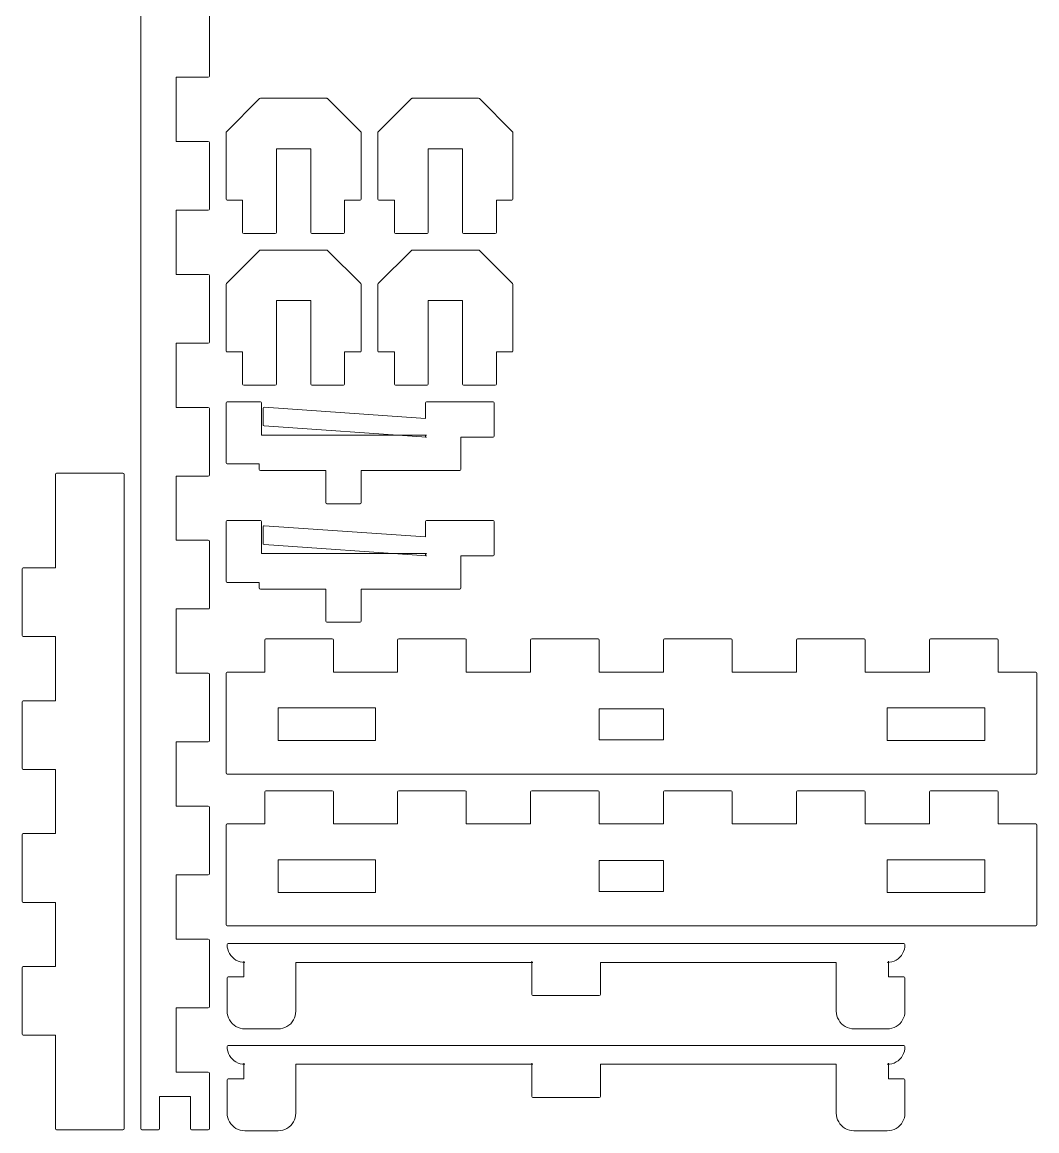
# Model space of a CAD drawing. Header units: millimetres. Extents: x -606 to 611, y -200 to 200.
# Drawn here: x 519.2 to 610.8, y -200.3 to -100.2 of the extents above; entities that cross this region are included whole.
import ezdxf

# ---------------------------------------------------------------- set-up
doc = ezdxf.new("R2010")
doc.units = ezdxf.units.MM
doc.header["$MEASUREMENT"] = 0
doc.layers.add('Camada 1', color=7, linetype='Continuous')

msp = doc.modelspace()

# ---------------------------------------------------------------- linework, layer by layer
at = {"layer": 'Camada 1', "lineweight": 20}
for points, knots in [([(529.97, -200.18), (529.97, -200.18), (531.47, -200.18), (531.47, -200.18), (531.53, -200.18), (531.57, -200.14), (531.57, -200.08), (531.57, -200.08), (531.57, -197.18), (531.57, -197.18), (531.57, -197.18), (534.37, -197.18), (534.37, -197.18), (534.37, -197.18), (534.37, -200.08), (534.37, -200.08), (534.37, -200.14), (534.42, -200.18), (534.47, -200.18), (534.47, -200.18), (535.97, -200.18), (535.97, -200.18), (536.03, -200.18), (536.07, -200.14), (536.07, -200.08), (536.07, -200.08), (536.07, -197.08), (536.07, -197.08), (536.07, -197.08), (536.07, -195.08), (536.07, -195.08), (536.07, -195.03), (536.03, -194.98), (535.97, -194.98), (535.97, -194.98), (533.07, -194.98), (533.07, -194.98), (533.07, -194.98), (533.07, -189.18), (533.07, -189.18), (533.07, -189.18), (535.97, -189.18), (535.97, -189.18), (536.03, -189.18), (536.07, -189.14), (536.07, -189.08), (536.07, -189.08), (536.07, -183.08), (536.07, -183.08), (536.07, -183.03), (536.03, -182.98), (535.97, -182.98), (535.97, -182.98), (533.07, -182.98), (533.07, -182.98), (533.07, -182.98), (533.07, -177.18), (533.07, -177.18), (533.07, -177.18), (535.97, -177.18), (535.97, -177.18), (536.03, -177.18), (536.07, -177.14), (536.07, -177.08), (536.07, -177.08), (536.07, -171.08), (536.07, -171.08), (536.07, -171.03), (536.03, -170.98), (535.97, -170.98), (535.97, -170.98), (533.07, -170.98), (533.07, -170.98), (533.07, -170.98), (533.07, -165.18), (533.07, -165.18), (533.07, -165.18), (535.97, -165.18), (535.97, -165.18), (536.03, -165.18), (536.07, -165.14), (536.07, -165.08), (536.07, -165.08), (536.07, -159.08), (536.07, -159.08), (536.07, -159.03), (536.03, -158.98), (535.97, -158.98), (535.97, -158.98), (533.07, -158.98), (533.07, -158.98), (533.07, -158.98), (533.07, -153.18), (533.07, -153.18), (533.07, -153.18), (535.97, -153.18), (535.97, -153.18), (536.03, -153.18), (536.07, -153.14), (536.07, -153.08), (536.07, -153.08), (536.07, -147.08), (536.07, -147.08), (536.07, -147.03), (536.03, -146.98), (535.97, -146.98), (535.97, -146.98), (533.07, -146.98), (533.07, -146.98), (533.07, -146.98), (533.07, -141.18), (533.07, -141.18), (533.07, -141.18), (535.97, -141.18), (535.97, -141.18), (536.03, -141.18), (536.07, -141.14), (536.07, -141.08), (536.07, -141.08), (536.07, -135.08), (536.07, -135.08), (536.07, -135.03), (536.03, -134.98), (535.97, -134.98), (535.97, -134.98), (533.07, -134.98), (533.07, -134.98), (533.07, -134.98), (533.07, -129.18), (533.07, -129.18), (533.07, -129.18), (535.97, -129.18), (535.97, -129.18), (536.03, -129.18), (536.07, -129.14), (536.07, -129.08), (536.07, -129.08), (536.07, -123.08), (536.07, -123.08), (536.07, -123.03), (536.03, -122.98), (535.97, -122.98), (535.97, -122.98), (533.07, -122.98), (533.07, -122.98), (533.07, -122.98), (533.07, -117.18), (533.07, -117.18), (533.07, -117.18), (535.97, -117.18), (535.97, -117.18), (536.03, -117.18), (536.07, -117.14), (536.07, -117.08), (536.07, -117.08), (536.07, -111.08), (536.07, -111.08), (536.07, -111.03), (536.03, -110.98), (535.97, -110.98), (535.97, -110.98), (533.07, -110.98), (533.07, -110.98), (533.07, -110.98), (533.07, -105.18), (533.07, -105.18), (533.07, -105.18), (535.97, -105.18), (535.97, -105.18), (536.03, -105.18), (536.07, -105.14), (536.07, -105.08), (536.07, -105.08), (536.07, -99.08), (536.07, -99.08), (536.07, -99.03), (536.03, -98.98), (535.97, -98.98), (535.97, -98.98), (533.07, -98.98), (533.07, -98.98), (533.07, -98.98), (533.07, -93.18), (533.07, -93.18), (533.07, -93.18), (535.97, -93.18), (535.97, -93.18), (536.03, -93.18), (536.07, -93.14), (536.07, -93.08), (536.07, -93.08), (536.07, -87.08), (536.07, -87.08), (536.07, -87.03), (536.03, -86.98), (535.97, -86.98), (535.97, -86.98), (533.07, -86.98), (533.07, -86.98), (533.07, -86.98), (533.07, -81.18), (533.07, -81.18), (533.07, -81.18), (535.97, -81.18), (535.97, -81.18), (536.03, -81.18), (536.07, -81.14), (536.07, -81.08), (536.07, -81.08), (536.07, -75.08), (536.07, -75.08), (536.07, -75.03), (536.03, -74.98), (535.97, -74.98), (535.97, -74.98), (533.07, -74.98), (533.07, -74.98), (533.07, -74.98), (533.07, -69.18), (533.07, -69.18), (533.07, -69.18), (535.97, -69.18), (535.97, -69.18), (536.03, -69.18), (536.07, -69.14), (536.07, -69.08), (536.07, -69.08), (536.07, -63.08), (536.07, -63.08), (536.07, -63.03), (536.03, -62.98), (535.97, -62.98), (535.97, -62.98), (533.07, -62.98), (533.07, -62.98), (533.07, -62.98), (533.07, -57.18), (533.07, -57.18), (533.07, -57.18), (535.97, -57.18), (535.97, -57.18), (536.03, -57.18), (536.07, -57.14), (536.07, -57.08), (536.07, -57.08), (536.07, -51.08), (536.07, -51.08), (536.07, -51.03), (536.03, -50.98), (535.97, -50.98), (535.97, -50.98), (533.07, -50.98), (533.07, -50.98), (533.07, -50.98), (533.07, -45.18), (533.07, -45.18), (533.07, -45.18), (535.97, -45.18), (535.97, -45.18), (536.03, -45.18), (536.07, -45.14), (536.07, -45.08), (536.07, -45.08), (536.07, -39.08), (536.07, -39.08), (536.07, -39.03), (536.03, -38.98), (535.97, -38.98), (535.97, -38.98), (533.07, -38.98), (533.07, -38.98), (533.07, -38.98), (533.07, -33.18), (533.07, -33.18), (533.07, -33.18), (535.97, -33.18), (535.97, -33.18), (536.03, -33.18), (536.07, -33.14), (536.07, -33.08), (536.07, -33.08), (536.07, -27.08), (536.07, -27.08), (536.07, -27.03), (536.03, -26.98), (535.97, -26.98), (535.97, -26.98), (533.07, -26.98), (533.07, -26.98), (533.07, -26.98), (533.07, -21.18), (533.07, -21.18), (533.07, -21.18), (535.97, -21.18), (535.97, -21.18), (536.03, -21.18), (536.07, -21.14), (536.07, -21.08), (536.07, -21.08), (536.07, -15.08), (536.07, -15.08), (536.07, -15.03), (536.03, -14.98), (535.97, -14.98), (535.97, -14.98), (533.07, -14.98), (533.07, -14.98), (533.07, -14.98), (533.07, -9.18), (533.07, -9.18), (533.07, -9.18), (535.97, -9.18), (535.97, -9.18), (536.03, -9.18), (536.07, -9.14), (536.07, -9.08), (536.07, -9.08), (536.07, -3.08), (536.07, -3.08), (536.07, -3.03), (536.03, -2.98), (535.97, -2.98), (535.97, -2.98), (533.07, -2.98), (533.07, -2.98), (533.07, -2.98), (533.07, 2.82), (533.07, 2.82), (533.07, 2.82), (535.97, 2.82), (535.97, 2.82), (536.03, 2.82), (536.07, 2.86), (536.07, 2.92), (536.07, 2.92), (536.07, 8.92), (536.07, 8.92), (536.07, 8.97), (536.03, 9.02), (535.97, 9.02), (535.97, 9.02), (533.07, 9.02), (533.07, 9.02), (533.07, 9.02), (533.07, 14.82), (533.07, 14.82), (533.07, 14.82), (535.97, 14.82), (535.97, 14.82), (536.03, 14.82), (536.07, 14.86), (536.07, 14.92), (536.07, 14.92), (536.07, 20.92), (536.07, 20.92), (536.07, 20.97), (536.03, 21.02), (535.97, 21.02), (535.97, 21.02), (533.07, 21.02), (533.07, 21.02), (533.07, 21.02), (533.07, 26.82), (533.07, 26.82), (533.07, 26.82), (535.97, 26.82), (535.97, 26.82), (536.03, 26.82), (536.07, 26.86), (536.07, 26.92), (536.07, 26.92), (536.07, 32.92), (536.07, 32.92), (536.07, 32.97), (536.03, 33.02), (535.97, 33.02), (535.97, 33.02), (533.07, 33.02), (533.07, 33.02), (533.07, 33.02), (533.07, 38.82), (533.07, 38.82), (533.07, 38.82), (535.97, 38.82), (535.97, 38.82), (536.03, 38.82), (536.07, 38.86), (536.07, 38.92), (536.07, 38.92), (536.07, 44.92), (536.07, 44.92), (536.07, 44.97), (536.03, 45.02), (535.97, 45.02), (535.97, 45.02), (533.07, 45.02), (533.07, 45.02), (533.07, 45.02), (533.07, 50.82), (533.07, 50.82), (533.07, 50.82), (535.97, 50.82), (535.97, 50.82), (536.03, 50.82), (536.07, 50.86), (536.07, 50.92), (536.07, 50.92), (536.07, 56.92), (536.07, 56.92), (536.07, 56.97), (536.03, 57.02), (535.97, 57.02), (535.97, 57.02), (533.07, 57.02), (533.07, 57.02), (533.07, 57.02), (533.07, 62.82), (533.07, 62.82), (533.07, 62.82), (535.97, 62.82), (535.97, 62.82), (536.03, 62.82), (536.07, 62.86), (536.07, 62.92), (536.07, 62.92), (536.07, 68.92), (536.07, 68.92), (536.07, 68.97), (536.03, 69.02), (535.97, 69.02), (535.97, 69.02), (533.07, 69.02), (533.07, 69.02), (533.07, 69.02), (533.07, 74.82), (533.07, 74.82), (533.07, 74.82), (535.97, 74.82), (535.97, 74.82), (536.03, 74.82), (536.07, 74.86), (536.07, 74.92), (536.07, 74.92), (536.07, 80.92), (536.07, 80.92), (536.07, 80.97), (536.03, 81.02), (535.97, 81.02), (535.97, 81.02), (533.07, 81.02), (533.07, 81.02), (533.07, 81.02), (533.07, 86.82), (533.07, 86.82), (533.07, 86.82), (535.97, 86.82), (535.97, 86.82), (536.03, 86.82), (536.07, 86.86), (536.07, 86.92), (536.07, 86.92), (536.07, 92.92), (536.07, 92.92), (536.07, 92.97), (536.03, 93.02), (535.97, 93.02), (535.97, 93.02), (533.07, 93.02), (533.07, 93.02), (533.07, 93.02), (533.07, 98.82), (533.07, 98.82), (533.07, 98.82), (535.97, 98.82), (535.97, 98.82), (536.03, 98.82), (536.07, 98.86), (536.07, 98.92), (536.07, 98.92), (536.07, 104.92), (536.07, 104.92), (536.07, 104.97), (536.03, 105.02), (535.97, 105.02), (535.97, 105.02), (533.07, 105.02), (533.07, 105.02), (533.07, 105.02), (533.07, 110.82), (533.07, 110.82), (533.07, 110.82), (535.97, 110.82), (535.97, 110.82), (536.03, 110.82), (536.07, 110.86), (536.07, 110.92), (536.07, 110.92), (536.07, 116.92), (536.07, 116.92), (536.07, 116.97), (536.03, 117.02), (535.97, 117.02), (535.97, 117.02), (533.07, 117.02), (533.07, 117.02), (533.07, 117.02), (533.07, 122.82), (533.07, 122.82), (533.07, 122.82), (535.97, 122.82), (535.97, 122.82), (536.03, 122.82), (536.07, 122.86), (536.07, 122.92), (536.07, 122.92), (536.07, 128.92), (536.07, 128.92), (536.07, 128.97), (536.03, 129.02), (535.97, 129.02), (535.97, 129.02), (533.07, 129.02), (533.07, 129.02), (533.07, 129.02), (533.07, 134.82), (533.07, 134.82), (533.07, 134.82), (535.97, 134.82), (535.97, 134.82), (536.03, 134.82), (536.07, 134.86), (536.07, 134.92), (536.07, 134.92), (536.07, 140.92), (536.07, 140.92), (536.07, 140.97), (536.03, 141.02), (535.97, 141.02), (535.97, 141.02), (533.07, 141.02), (533.07, 141.02), (533.07, 141.02), (533.07, 146.82), (533.07, 146.82), (533.07, 146.82), (535.97, 146.82), (535.97, 146.82), (536.03, 146.82), (536.07, 146.86), (536.07, 146.92), (536.07, 146.92), (536.07, 152.92), (536.07, 152.92), (536.07, 152.97), (536.03, 153.02), (535.97, 153.02), (535.97, 153.02), (533.07, 153.02), (533.07, 153.02), (533.07, 153.02), (533.07, 158.82), (533.07, 158.82), (533.07, 158.82), (535.97, 158.82), (535.97, 158.82), (536.03, 158.82), (536.07, 158.86), (536.07, 158.92), (536.07, 158.92), (536.07, 164.92), (536.07, 164.92), (536.07, 164.97), (536.03, 165.02), (535.97, 165.02), (535.97, 165.02), (533.07, 165.02), (533.07, 165.02), (533.07, 165.02), (533.07, 170.82), (533.07, 170.82), (533.07, 170.82), (535.97, 170.82), (535.97, 170.82), (536.03, 170.82), (536.07, 170.86), (536.07, 170.92), (536.07, 170.92), (536.07, 176.92), (536.07, 176.92), (536.07, 176.97), (536.03, 177.02), (535.97, 177.02), (535.97, 177.02), (533.07, 177.02), (533.07, 177.02), (533.07, 177.02), (533.07, 182.82), (533.07, 182.82), (533.07, 182.82), (535.97, 182.82), (535.97, 182.82), (536.03, 182.82), (536.07, 182.86), (536.07, 182.92), (536.07, 182.92), (536.07, 188.92), (536.07, 188.92), (536.07, 188.97), (536.03, 189.02), (535.97, 189.02), (535.97, 189.02), (533.07, 189.02), (533.07, 189.02), (533.07, 189.02), (533.07, 194.82), (533.07, 194.82), (533.07, 194.82), (535.97, 194.82), (535.97, 194.82), (536.03, 194.82), (536.07, 194.86), (536.07, 194.92), (536.07, 194.92), (536.07, 196.92), (536.07, 196.92), (536.07, 196.92), (536.07, 199.92), (536.07, 199.92), (536.07, 199.97), (536.03, 200.02), (535.97, 200.02), (535.97, 200.02), (534.47, 200.02), (534.47, 200.02), (534.42, 200.02), (534.37, 199.97), (534.37, 199.92), (534.37, 199.92), (534.37, 197.02), (534.37, 197.02), (534.37, 197.02), (531.57, 197.02), (531.57, 197.02), (531.57, 197.02), (531.57, 199.92), (531.57, 199.92), (531.57, 199.97), (531.53, 200.02), (531.47, 200.02), (531.47, 200.02), (529.97, 200.02), (529.97, 200.02), (529.92, 200.02), (529.87, 199.97), (529.87, 199.92), (529.87, 199.92), (529.87, 196.92), (529.87, 196.92), (529.87, 196.92), (529.87, -197.08), (529.87, -197.08), (529.87, -197.08), (529.87, -200.08), (529.87, -200.08), (529.87, -200.14), (529.92, -200.18), (529.97, -200.18)], [0, 0, 0, 0, 0.004505, 0.004505, 0.004505, 0.009009, 0.009009, 0.009009, 0.013514, 0.013514, 0.013514, 0.018018, 0.018018, 0.018018, 0.022523, 0.022523, 0.022523, 0.027027, 0.027027, 0.027027, 0.031532, 0.031532, 0.031532, 0.036036, 0.036036, 0.036036, 0.040541, 0.040541, 0.040541, 0.045045, 0.045045, 0.045045, 0.04955, 0.04955, 0.04955, 0.054054, 0.054054, 0.054054, 0.058559, 0.058559, 0.058559, 0.063063, 0.063063, 0.063063, 0.067568, 0.067568, 0.067568, 0.072072, 0.072072, 0.072072, 0.076577, 0.076577, 0.076577, 0.081081, 0.081081, 0.081081, 0.085586, 0.085586, 0.085586, 0.09009, 0.09009, 0.09009, 0.094595, 0.094595, 0.094595, 0.099099, 0.099099, 0.099099, 0.103604, 0.103604, 0.103604, 0.108108, 0.108108, 0.108108, 0.112613, 0.112613, 0.112613, 0.117117, 0.117117, 0.117117, 0.121622, 0.121622, 0.121622, 0.126126, 0.126126, 0.126126, 0.130631, 0.130631, 0.130631, 0.135135, 0.135135, 0.135135, 0.13964, 0.13964, 0.13964, 0.144144, 0.144144, 0.144144, 0.148649, 0.148649, 0.148649, 0.153153, 0.153153, 0.153153, 0.157658, 0.157658, 0.157658, 0.162162, 0.162162, 0.162162, 0.166667, 0.166667, 0.166667, 0.171171, 0.171171, 0.171171, 0.175676, 0.175676, 0.175676, 0.18018, 0.18018, 0.18018, 0.184685, 0.184685, 0.184685, 0.189189, 0.189189, 0.189189, 0.193694, 0.193694, 0.193694, 0.198198, 0.198198, 0.198198, 0.202703, 0.202703, 0.202703, 0.207207, 0.207207, 0.207207, 0.211712, 0.211712, 0.211712, 0.216216, 0.216216, 0.216216, 0.220721, 0.220721, 0.220721, 0.225225, 0.225225, 0.225225, 0.22973, 0.22973, 0.22973, 0.234234, 0.234234, 0.234234, 0.238739, 0.238739, 0.238739, 0.243243, 0.243243, 0.243243, 0.247748, 0.247748, 0.247748, 0.252252, 0.252252, 0.252252, 0.256757, 0.256757, 0.256757, 0.261261, 0.261261, 0.261261, 0.265766, 0.265766, 0.265766, 0.27027, 0.27027, 0.27027, 0.274775, 0.274775, 0.274775, 0.279279, 0.279279, 0.279279, 0.283784, 0.283784, 0.283784, 0.288288, 0.288288, 0.288288, 0.292793, 0.292793, 0.292793, 0.297297, 0.297297, 0.297297, 0.301802, 0.301802, 0.301802, 0.306306, 0.306306, 0.306306, 0.310811, 0.310811, 0.310811, 0.315315, 0.315315, 0.315315, 0.31982, 0.31982, 0.31982, 0.324324, 0.324324, 0.324324, 0.328829, 0.328829, 0.328829, 0.333333, 0.333333, 0.333333, 0.337838, 0.337838, 0.337838, 0.342342, 0.342342, 0.342342, 0.346847, 0.346847, 0.346847, 0.351351, 0.351351, 0.351351, 0.355856, 0.355856, 0.355856, 0.36036, 0.36036, 0.36036, 0.364865, 0.364865, 0.364865, 0.369369, 0.369369, 0.369369, 0.373874, 0.373874, 0.373874, 0.378378, 0.378378, 0.378378, 0.382883, 0.382883, 0.382883, 0.387387, 0.387387, 0.387387, 0.391892, 0.391892, 0.391892, 0.396396, 0.396396, 0.396396, 0.400901, 0.400901, 0.400901, 0.405405, 0.405405, 0.405405, 0.40991, 0.40991, 0.40991, 0.414414, 0.414414, 0.414414, 0.418919, 0.418919, 0.418919, 0.423423, 0.423423, 0.423423, 0.427928, 0.427928, 0.427928, 0.432432, 0.432432, 0.432432, 0.436937, 0.436937, 0.436937, 0.441441, 0.441441, 0.441441, 0.445946, 0.445946, 0.445946, 0.45045, 0.45045, 0.45045, 0.454955, 0.454955, 0.454955, 0.459459, 0.459459, 0.459459, 0.463964, 0.463964, 0.463964, 0.468468, 0.468468, 0.468468, 0.472973, 0.472973, 0.472973, 0.477477, 0.477477, 0.477477, 0.481982, 0.481982, 0.481982, 0.486486, 0.486486, 0.486486, 0.490991, 0.490991, 0.490991, 0.495495, 0.495495, 0.495495, 0.5, 0.5, 0.5, 0.504505, 0.504505, 0.504505, 0.509009, 0.509009, 0.509009, 0.513514, 0.513514, 0.513514, 0.518018, 0.518018, 0.518018, 0.522523, 0.522523, 0.522523, 0.527027, 0.527027, 0.527027, 0.531532, 0.531532, 0.531532, 0.536036, 0.536036, 0.536036, 0.540541, 0.540541, 0.540541, 0.545045, 0.545045, 0.545045, 0.54955, 0.54955, 0.54955, 0.554054, 0.554054, 0.554054, 0.558559, 0.558559, 0.558559, 0.563063, 0.563063, 0.563063, 0.567568, 0.567568, 0.567568, 0.572072, 0.572072, 0.572072, 0.576577, 0.576577, 0.576577, 0.581081, 0.581081, 0.581081, 0.585586, 0.585586, 0.585586, 0.59009, 0.59009, 0.59009, 0.594595, 0.594595, 0.594595, 0.599099, 0.599099, 0.599099, 0.603604, 0.603604, 0.603604, 0.608108, 0.608108, 0.608108, 0.612613, 0.612613, 0.612613, 0.617117, 0.617117, 0.617117, 0.621622, 0.621622, 0.621622, 0.626126, 0.626126, 0.626126, 0.630631, 0.630631, 0.630631, 0.635135, 0.635135, 0.635135, 0.63964, 0.63964, 0.63964, 0.644144, 0.644144, 0.644144, 0.648649, 0.648649, 0.648649, 0.653153, 0.653153, 0.653153, 0.657658, 0.657658, 0.657658, 0.662162, 0.662162, 0.662162, 0.666667, 0.666667, 0.666667, 0.671171, 0.671171, 0.671171, 0.675676, 0.675676, 0.675676, 0.68018, 0.68018, 0.68018, 0.684685, 0.684685, 0.684685, 0.689189, 0.689189, 0.689189, 0.693694, 0.693694, 0.693694, 0.698198, 0.698198, 0.698198, 0.702703, 0.702703, 0.702703, 0.707207, 0.707207, 0.707207, 0.711712, 0.711712, 0.711712, 0.716216, 0.716216, 0.716216, 0.720721, 0.720721, 0.720721, 0.725225, 0.725225, 0.725225, 0.72973, 0.72973, 0.72973, 0.734234, 0.734234, 0.734234, 0.738739, 0.738739, 0.738739, 0.743243, 0.743243, 0.743243, 0.747748, 0.747748, 0.747748, 0.752252, 0.752252, 0.752252, 0.756757, 0.756757, 0.756757, 0.761261, 0.761261, 0.761261, 0.765766, 0.765766, 0.765766, 0.77027, 0.77027, 0.77027, 0.774775, 0.774775, 0.774775, 0.779279, 0.779279, 0.779279, 0.783784, 0.783784, 0.783784, 0.788288, 0.788288, 0.788288, 0.792793, 0.792793, 0.792793, 0.797297, 0.797297, 0.797297, 0.801802, 0.801802, 0.801802, 0.806306, 0.806306, 0.806306, 0.810811, 0.810811, 0.810811, 0.815315, 0.815315, 0.815315, 0.81982, 0.81982, 0.81982, 0.824324, 0.824324, 0.824324, 0.828829, 0.828829, 0.828829, 0.833333, 0.833333, 0.833333, 0.837838, 0.837838, 0.837838, 0.842342, 0.842342, 0.842342, 0.846847, 0.846847, 0.846847, 0.851351, 0.851351, 0.851351, 0.855856, 0.855856, 0.855856, 0.86036, 0.86036, 0.86036, 0.864865, 0.864865, 0.864865, 0.869369, 0.869369, 0.869369, 0.873874, 0.873874, 0.873874, 0.878378, 0.878378, 0.878378, 0.882883, 0.882883, 0.882883, 0.887387, 0.887387, 0.887387, 0.891892, 0.891892, 0.891892, 0.896396, 0.896396, 0.896396, 0.900901, 0.900901, 0.900901, 0.905405, 0.905405, 0.905405, 0.90991, 0.90991, 0.90991, 0.914414, 0.914414, 0.914414, 0.918919, 0.918919, 0.918919, 0.923423, 0.923423, 0.923423, 0.927928, 0.927928, 0.927928, 0.932432, 0.932432, 0.932432, 0.936937, 0.936937, 0.936937, 0.941441, 0.941441, 0.941441, 0.945946, 0.945946, 0.945946, 0.95045, 0.95045, 0.95045, 0.954955, 0.954955, 0.954955, 0.959459, 0.959459, 0.959459, 0.963964, 0.963964, 0.963964, 0.968468, 0.968468, 0.968468, 0.972973, 0.972973, 0.972973, 0.977477, 0.977477, 0.977477, 0.981982, 0.981982, 0.981982, 0.986486, 0.986486, 0.986486, 0.990991, 0.990991, 0.990991, 0.995495, 0.995495, 0.995495, 1, 1, 1, 1]), ([(539.17, -119.28), (539.17, -119.28), (542.02, -119.28), (542.02, -119.28), (542.08, -119.28), (542.12, -119.24), (542.12, -119.18), (542.12, -119.18), (542.12, -111.63), (542.12, -111.63), (542.12, -111.63), (545.22, -111.63), (545.22, -111.63), (545.22, -111.63), (545.22, -119.18), (545.22, -119.18), (545.22, -119.24), (545.27, -119.28), (545.32, -119.28), (545.32, -119.28), (548.17, -119.28), (548.17, -119.28), (548.23, -119.28), (548.27, -119.24), (548.27, -119.18), (548.27, -119.18), (548.27, -116.28), (548.27, -116.28), (548.27, -116.28), (549.67, -116.28), (549.67, -116.28), (549.73, -116.28), (549.77, -116.24), (549.77, -116.18), (549.77, -116.18), (549.77, -110.18), (549.77, -110.18), (549.77, -110.16), (549.76, -110.13), (549.74, -110.11), (549.74, -110.11), (546.74, -107.11), (546.74, -107.11), (546.73, -107.1), (546.7, -107.08), (546.67, -107.08), (546.67, -107.08), (540.67, -107.08), (540.67, -107.08), (540.65, -107.08), (540.62, -107.1), (540.6, -107.11), (540.6, -107.11), (537.6, -110.11), (537.6, -110.11), (537.58, -110.13), (537.57, -110.16), (537.57, -110.18), (537.57, -110.18), (537.57, -116.18), (537.57, -116.18), (537.57, -116.24), (537.62, -116.28), (537.67, -116.28), (537.67, -116.28), (539.07, -116.28), (539.07, -116.28), (539.07, -116.28), (539.07, -119.18), (539.07, -119.18), (539.07, -119.24), (539.12, -119.28), (539.17, -119.28)], [0, 0, 0, 0, 0.041667, 0.041667, 0.041667, 0.083333, 0.083333, 0.083333, 0.125, 0.125, 0.125, 0.166667, 0.166667, 0.166667, 0.208333, 0.208333, 0.208333, 0.25, 0.25, 0.25, 0.291667, 0.291667, 0.291667, 0.333333, 0.333333, 0.333333, 0.375, 0.375, 0.375, 0.416667, 0.416667, 0.416667, 0.458333, 0.458333, 0.458333, 0.5, 0.5, 0.5, 0.541667, 0.541667, 0.541667, 0.583333, 0.583333, 0.583333, 0.625, 0.625, 0.625, 0.666667, 0.666667, 0.666667, 0.708333, 0.708333, 0.708333, 0.75, 0.75, 0.75, 0.791667, 0.791667, 0.791667, 0.833333, 0.833333, 0.833333, 0.875, 0.875, 0.875, 0.916667, 0.916667, 0.916667, 0.958333, 0.958333, 0.958333, 1, 1, 1, 1]), ([(552.87, -119.28), (552.87, -119.28), (555.72, -119.28), (555.72, -119.28), (555.78, -119.28), (555.82, -119.24), (555.82, -119.18), (555.82, -119.18), (555.82, -111.63), (555.82, -111.63), (555.82, -111.63), (558.92, -111.63), (558.92, -111.63), (558.92, -111.63), (558.92, -119.18), (558.92, -119.18), (558.92, -119.24), (558.97, -119.28), (559.02, -119.28), (559.02, -119.28), (561.87, -119.28), (561.87, -119.28), (561.93, -119.28), (561.97, -119.24), (561.97, -119.18), (561.97, -119.18), (561.97, -116.28), (561.97, -116.28), (561.97, -116.28), (563.37, -116.28), (563.37, -116.28), (563.43, -116.28), (563.47, -116.24), (563.47, -116.18), (563.47, -116.18), (563.47, -110.18), (563.47, -110.18), (563.47, -110.16), (563.46, -110.13), (563.44, -110.11), (563.44, -110.11), (560.44, -107.11), (560.44, -107.11), (560.43, -107.1), (560.4, -107.08), (560.37, -107.08), (560.37, -107.08), (554.37, -107.08), (554.37, -107.08), (554.35, -107.08), (554.32, -107.1), (554.3, -107.11), (554.3, -107.11), (551.3, -110.11), (551.3, -110.11), (551.28, -110.13), (551.27, -110.16), (551.27, -110.18), (551.27, -110.18), (551.27, -116.18), (551.27, -116.18), (551.27, -116.24), (551.32, -116.28), (551.37, -116.28), (551.37, -116.28), (552.77, -116.28), (552.77, -116.28), (552.77, -116.28), (552.77, -119.18), (552.77, -119.18), (552.77, -119.24), (552.82, -119.28), (552.87, -119.28)], [0, 0, 0, 0, 0.041667, 0.041667, 0.041667, 0.083333, 0.083333, 0.083333, 0.125, 0.125, 0.125, 0.166667, 0.166667, 0.166667, 0.208333, 0.208333, 0.208333, 0.25, 0.25, 0.25, 0.291667, 0.291667, 0.291667, 0.333333, 0.333333, 0.333333, 0.375, 0.375, 0.375, 0.416667, 0.416667, 0.416667, 0.458333, 0.458333, 0.458333, 0.5, 0.5, 0.5, 0.541667, 0.541667, 0.541667, 0.583333, 0.583333, 0.583333, 0.625, 0.625, 0.625, 0.666667, 0.666667, 0.666667, 0.708333, 0.708333, 0.708333, 0.75, 0.75, 0.75, 0.791667, 0.791667, 0.791667, 0.833333, 0.833333, 0.833333, 0.875, 0.875, 0.875, 0.916667, 0.916667, 0.916667, 0.958333, 0.958333, 0.958333, 1, 1, 1, 1]), ([(539.17, -132.98), (539.17, -132.98), (542.02, -132.98), (542.02, -132.98), (542.08, -132.98), (542.12, -132.94), (542.12, -132.88), (542.12, -132.88), (542.12, -125.33), (542.12, -125.33), (542.12, -125.33), (545.22, -125.33), (545.22, -125.33), (545.22, -125.33), (545.22, -132.88), (545.22, -132.88), (545.22, -132.94), (545.27, -132.98), (545.32, -132.98), (545.32, -132.98), (548.17, -132.98), (548.17, -132.98), (548.23, -132.98), (548.27, -132.94), (548.27, -132.88), (548.27, -132.88), (548.27, -129.98), (548.27, -129.98), (548.27, -129.98), (549.67, -129.98), (549.67, -129.98), (549.73, -129.98), (549.77, -129.94), (549.77, -129.88), (549.77, -129.88), (549.77, -123.88), (549.77, -123.88), (549.77, -123.86), (549.76, -123.83), (549.74, -123.81), (549.74, -123.81), (546.74, -120.81), (546.74, -120.81), (546.73, -120.8), (546.7, -120.78), (546.67, -120.78), (546.67, -120.78), (540.67, -120.78), (540.67, -120.78), (540.65, -120.78), (540.62, -120.8), (540.6, -120.81), (540.6, -120.81), (537.6, -123.81), (537.6, -123.81), (537.58, -123.83), (537.57, -123.86), (537.57, -123.88), (537.57, -123.88), (537.57, -129.88), (537.57, -129.88), (537.57, -129.94), (537.62, -129.98), (537.67, -129.98), (537.67, -129.98), (539.07, -129.98), (539.07, -129.98), (539.07, -129.98), (539.07, -132.88), (539.07, -132.88), (539.07, -132.94), (539.12, -132.98), (539.17, -132.98)], [0, 0, 0, 0, 0.041667, 0.041667, 0.041667, 0.083333, 0.083333, 0.083333, 0.125, 0.125, 0.125, 0.166667, 0.166667, 0.166667, 0.208333, 0.208333, 0.208333, 0.25, 0.25, 0.25, 0.291667, 0.291667, 0.291667, 0.333333, 0.333333, 0.333333, 0.375, 0.375, 0.375, 0.416667, 0.416667, 0.416667, 0.458333, 0.458333, 0.458333, 0.5, 0.5, 0.5, 0.541667, 0.541667, 0.541667, 0.583333, 0.583333, 0.583333, 0.625, 0.625, 0.625, 0.666667, 0.666667, 0.666667, 0.708333, 0.708333, 0.708333, 0.75, 0.75, 0.75, 0.791667, 0.791667, 0.791667, 0.833333, 0.833333, 0.833333, 0.875, 0.875, 0.875, 0.916667, 0.916667, 0.916667, 0.958333, 0.958333, 0.958333, 1, 1, 1, 1]), ([(552.87, -132.98), (552.87, -132.98), (555.72, -132.98), (555.72, -132.98), (555.78, -132.98), (555.82, -132.94), (555.82, -132.88), (555.82, -132.88), (555.82, -125.33), (555.82, -125.33), (555.82, -125.33), (558.92, -125.33), (558.92, -125.33), (558.92, -125.33), (558.92, -132.88), (558.92, -132.88), (558.92, -132.94), (558.97, -132.98), (559.02, -132.98), (559.02, -132.98), (561.87, -132.98), (561.87, -132.98), (561.93, -132.98), (561.97, -132.94), (561.97, -132.88), (561.97, -132.88), (561.97, -129.98), (561.97, -129.98), (561.97, -129.98), (563.37, -129.98), (563.37, -129.98), (563.43, -129.98), (563.47, -129.94), (563.47, -129.88), (563.47, -129.88), (563.47, -123.88), (563.47, -123.88), (563.47, -123.86), (563.46, -123.83), (563.44, -123.81), (563.44, -123.81), (560.44, -120.81), (560.44, -120.81), (560.43, -120.8), (560.4, -120.78), (560.37, -120.78), (560.37, -120.78), (554.37, -120.78), (554.37, -120.78), (554.35, -120.78), (554.32, -120.8), (554.3, -120.81), (554.3, -120.81), (551.3, -123.81), (551.3, -123.81), (551.28, -123.83), (551.27, -123.86), (551.27, -123.88), (551.27, -123.88), (551.27, -129.88), (551.27, -129.88), (551.27, -129.94), (551.32, -129.98), (551.37, -129.98), (551.37, -129.98), (552.77, -129.98), (552.77, -129.98), (552.77, -129.98), (552.77, -132.88), (552.77, -132.88), (552.77, -132.94), (552.82, -132.98), (552.87, -132.98)], [0, 0, 0, 0, 0.041667, 0.041667, 0.041667, 0.083333, 0.083333, 0.083333, 0.125, 0.125, 0.125, 0.166667, 0.166667, 0.166667, 0.208333, 0.208333, 0.208333, 0.25, 0.25, 0.25, 0.291667, 0.291667, 0.291667, 0.333333, 0.333333, 0.333333, 0.375, 0.375, 0.375, 0.416667, 0.416667, 0.416667, 0.458333, 0.458333, 0.458333, 0.5, 0.5, 0.5, 0.541667, 0.541667, 0.541667, 0.583333, 0.583333, 0.583333, 0.625, 0.625, 0.625, 0.666667, 0.666667, 0.666667, 0.708333, 0.708333, 0.708333, 0.75, 0.75, 0.75, 0.791667, 0.791667, 0.791667, 0.833333, 0.833333, 0.833333, 0.875, 0.875, 0.875, 0.916667, 0.916667, 0.916667, 0.958333, 0.958333, 0.958333, 1, 1, 1, 1]), ([(537.67, -140.08), (537.67, -140.08), (540.57, -140.08), (540.57, -140.08), (540.57, -140.08), (540.57, -140.58), (540.57, -140.58), (540.57, -140.64), (540.62, -140.68), (540.67, -140.68), (540.67, -140.68), (546.57, -140.68), (546.57, -140.68), (546.57, -140.68), (546.57, -143.58), (546.57, -143.58), (546.57, -143.64), (546.62, -143.68), (546.67, -143.68), (546.67, -143.68), (549.67, -143.68), (549.67, -143.68), (549.73, -143.68), (549.77, -143.64), (549.77, -143.58), (549.77, -143.58), (549.77, -140.68), (549.77, -140.68), (549.77, -140.68), (558.67, -140.68), (558.67, -140.68), (558.73, -140.68), (558.77, -140.64), (558.77, -140.58), (558.77, -140.58), (558.77, -137.68), (558.77, -137.68), (558.77, -137.68), (561.67, -137.68), (561.67, -137.68), (561.73, -137.68), (561.77, -137.64), (561.77, -137.58), (561.77, -137.58), (561.77, -134.58), (561.77, -134.58), (561.77, -134.53), (561.73, -134.48), (561.67, -134.48), (561.67, -134.48), (555.67, -134.48), (555.67, -134.48), (555.62, -134.48), (555.57, -134.53), (555.57, -134.58), (555.57, -134.58), (555.57, -135.98), (555.57, -135.98), (555.57, -135.98), (541.02, -134.96), (541.02, -134.96), (540.96, -134.96), (540.91, -135), (540.91, -135.06), (540.91, -135.06), (540.91, -136.56), (540.91, -136.56), (540.91, -136.61), (540.95, -136.66), (541, -136.66), (541, -136.66), (555.67, -137.68), (555.67, -137.68), (555.65, -137.68), (555.63, -137.68), (555.61, -137.66), (555.59, -137.65), (555.58, -137.63), (555.58, -137.61), (555.57, -137.59), (555.57, -137.57), (555.58, -137.55), (555.59, -137.53), (555.6, -137.51), (555.62, -137.5), (555.63, -137.49), (555.65, -137.48), (555.67, -137.48), (555.67, -137.48), (540.77, -137.48), (540.77, -137.48), (540.77, -137.48), (540.77, -134.58), (540.77, -134.58), (540.77, -134.53), (540.73, -134.48), (540.67, -134.48), (540.67, -134.48), (537.67, -134.48), (537.67, -134.48), (537.62, -134.48), (537.57, -134.53), (537.57, -134.58), (537.57, -134.58), (537.57, -139.98), (537.57, -139.98), (537.57, -140.04), (537.62, -140.08), (537.67, -140.08)], [0, 0, 0, 0, 0.027778, 0.027778, 0.027778, 0.055556, 0.055556, 0.055556, 0.083333, 0.083333, 0.083333, 0.111111, 0.111111, 0.111111, 0.138889, 0.138889, 0.138889, 0.166667, 0.166667, 0.166667, 0.194444, 0.194444, 0.194444, 0.222222, 0.222222, 0.222222, 0.25, 0.25, 0.25, 0.277778, 0.277778, 0.277778, 0.305556, 0.305556, 0.305556, 0.333333, 0.333333, 0.333333, 0.361111, 0.361111, 0.361111, 0.388889, 0.388889, 0.388889, 0.416667, 0.416667, 0.416667, 0.444444, 0.444444, 0.444444, 0.472222, 0.472222, 0.472222, 0.5, 0.5, 0.5, 0.527778, 0.527778, 0.527778, 0.555556, 0.555556, 0.555556, 0.583333, 0.583333, 0.583333, 0.611111, 0.611111, 0.611111, 0.638889, 0.638889, 0.638889, 0.666667, 0.666667, 0.666667, 0.694444, 0.694444, 0.694444, 0.722222, 0.722222, 0.722222, 0.75, 0.75, 0.75, 0.777778, 0.777778, 0.777778, 0.805556, 0.805556, 0.805556, 0.833333, 0.833333, 0.833333, 0.861111, 0.861111, 0.861111, 0.888889, 0.888889, 0.888889, 0.916667, 0.916667, 0.916667, 0.944444, 0.944444, 0.944444, 0.972222, 0.972222, 0.972222, 1, 1, 1, 1]), ([(522.27, -200.18), (522.27, -200.18), (528.27, -200.18), (528.27, -200.18), (528.33, -200.18), (528.37, -200.14), (528.37, -200.08), (528.37, -200.08), (528.37, -197.08), (528.37, -197.08), (528.37, -197.08), (528.37, -144.03), (528.37, -144.03), (528.37, -144.03), (528.37, -141.03), (528.37, -141.03), (528.37, -140.98), (528.33, -140.93), (528.27, -140.93), (528.27, -140.93), (522.27, -140.93), (522.27, -140.93), (522.22, -140.93), (522.17, -140.98), (522.17, -141.03), (522.17, -141.03), (522.17, -144.03), (522.17, -144.03), (522.17, -144.03), (522.17, -149.46), (522.17, -149.46), (522.17, -149.46), (519.27, -149.46), (519.27, -149.46), (519.22, -149.46), (519.17, -149.5), (519.17, -149.56), (519.17, -149.56), (519.17, -155.56), (519.17, -155.56), (519.17, -155.61), (519.22, -155.66), (519.27, -155.66), (519.27, -155.66), (522.17, -155.66), (522.17, -155.66), (522.17, -155.66), (522.17, -161.46), (522.17, -161.46), (522.17, -161.46), (519.27, -161.46), (519.27, -161.46), (519.22, -161.46), (519.17, -161.5), (519.17, -161.56), (519.17, -161.56), (519.17, -167.56), (519.17, -167.56), (519.17, -167.61), (519.22, -167.66), (519.27, -167.66), (519.27, -167.66), (522.17, -167.66), (522.17, -167.66), (522.17, -167.66), (522.17, -173.46), (522.17, -173.46), (522.17, -173.46), (519.27, -173.46), (519.27, -173.46), (519.22, -173.46), (519.17, -173.5), (519.17, -173.56), (519.17, -173.56), (519.17, -179.56), (519.17, -179.56), (519.17, -179.61), (519.22, -179.66), (519.27, -179.66), (519.27, -179.66), (522.17, -179.66), (522.17, -179.66), (522.17, -179.66), (522.17, -185.46), (522.17, -185.46), (522.17, -185.46), (519.27, -185.46), (519.27, -185.46), (519.22, -185.46), (519.17, -185.5), (519.17, -185.56), (519.17, -185.56), (519.17, -191.56), (519.17, -191.56), (519.17, -191.61), (519.22, -191.66), (519.27, -191.66), (519.27, -191.66), (522.17, -191.66), (522.17, -191.66), (522.17, -191.66), (522.17, -197.08), (522.17, -197.08), (522.17, -197.08), (522.17, -200.08), (522.17, -200.08), (522.17, -200.14), (522.22, -200.18), (522.27, -200.18)], [0, 0, 0, 0, 0.027778, 0.027778, 0.027778, 0.055556, 0.055556, 0.055556, 0.083333, 0.083333, 0.083333, 0.111111, 0.111111, 0.111111, 0.138889, 0.138889, 0.138889, 0.166667, 0.166667, 0.166667, 0.194444, 0.194444, 0.194444, 0.222222, 0.222222, 0.222222, 0.25, 0.25, 0.25, 0.277778, 0.277778, 0.277778, 0.305556, 0.305556, 0.305556, 0.333333, 0.333333, 0.333333, 0.361111, 0.361111, 0.361111, 0.388889, 0.388889, 0.388889, 0.416667, 0.416667, 0.416667, 0.444444, 0.444444, 0.444444, 0.472222, 0.472222, 0.472222, 0.5, 0.5, 0.5, 0.527778, 0.527778, 0.527778, 0.555556, 0.555556, 0.555556, 0.583333, 0.583333, 0.583333, 0.611111, 0.611111, 0.611111, 0.638889, 0.638889, 0.638889, 0.666667, 0.666667, 0.666667, 0.694444, 0.694444, 0.694444, 0.722222, 0.722222, 0.722222, 0.75, 0.75, 0.75, 0.777778, 0.777778, 0.777778, 0.805556, 0.805556, 0.805556, 0.833333, 0.833333, 0.833333, 0.861111, 0.861111, 0.861111, 0.888889, 0.888889, 0.888889, 0.916667, 0.916667, 0.916667, 0.944444, 0.944444, 0.944444, 0.972222, 0.972222, 0.972222, 1, 1, 1, 1]), ([(537.67, -150.78), (537.67, -150.78), (540.57, -150.78), (540.57, -150.78), (540.57, -150.78), (540.57, -151.28), (540.57, -151.28), (540.57, -151.34), (540.62, -151.38), (540.67, -151.38), (540.67, -151.38), (546.57, -151.38), (546.57, -151.38), (546.57, -151.38), (546.57, -154.28), (546.57, -154.28), (546.57, -154.34), (546.62, -154.38), (546.67, -154.38), (546.67, -154.38), (549.67, -154.38), (549.67, -154.38), (549.73, -154.38), (549.77, -154.34), (549.77, -154.28), (549.77, -154.28), (549.77, -151.38), (549.77, -151.38), (549.77, -151.38), (558.67, -151.38), (558.67, -151.38), (558.73, -151.38), (558.77, -151.34), (558.77, -151.28), (558.77, -151.28), (558.77, -148.38), (558.77, -148.38), (558.77, -148.38), (561.67, -148.38), (561.67, -148.38), (561.73, -148.38), (561.77, -148.34), (561.77, -148.28), (561.77, -148.28), (561.77, -145.28), (561.77, -145.28), (561.77, -145.23), (561.73, -145.18), (561.67, -145.18), (561.67, -145.18), (555.67, -145.18), (555.67, -145.18), (555.62, -145.18), (555.57, -145.23), (555.57, -145.28), (555.57, -145.28), (555.57, -146.68), (555.57, -146.68), (555.57, -146.68), (541.02, -145.66), (541.02, -145.66), (540.96, -145.66), (540.91, -145.7), (540.91, -145.76), (540.91, -145.76), (540.91, -147.26), (540.91, -147.26), (540.91, -147.31), (540.95, -147.36), (541, -147.36), (541, -147.36), (555.67, -148.38), (555.67, -148.38), (555.65, -148.38), (555.63, -148.38), (555.61, -148.36), (555.59, -148.35), (555.58, -148.33), (555.58, -148.31), (555.57, -148.29), (555.57, -148.27), (555.58, -148.25), (555.59, -148.23), (555.6, -148.21), (555.62, -148.2), (555.63, -148.19), (555.65, -148.18), (555.67, -148.18), (555.67, -148.18), (540.77, -148.18), (540.77, -148.18), (540.77, -148.18), (540.77, -145.28), (540.77, -145.28), (540.77, -145.23), (540.73, -145.18), (540.67, -145.18), (540.67, -145.18), (537.67, -145.18), (537.67, -145.18), (537.62, -145.18), (537.57, -145.23), (537.57, -145.28), (537.57, -145.28), (537.57, -150.68), (537.57, -150.68), (537.57, -150.74), (537.62, -150.78), (537.67, -150.78)], [0, 0, 0, 0, 0.027778, 0.027778, 0.027778, 0.055556, 0.055556, 0.055556, 0.083333, 0.083333, 0.083333, 0.111111, 0.111111, 0.111111, 0.138889, 0.138889, 0.138889, 0.166667, 0.166667, 0.166667, 0.194444, 0.194444, 0.194444, 0.222222, 0.222222, 0.222222, 0.25, 0.25, 0.25, 0.277778, 0.277778, 0.277778, 0.305556, 0.305556, 0.305556, 0.333333, 0.333333, 0.333333, 0.361111, 0.361111, 0.361111, 0.388889, 0.388889, 0.388889, 0.416667, 0.416667, 0.416667, 0.444444, 0.444444, 0.444444, 0.472222, 0.472222, 0.472222, 0.5, 0.5, 0.5, 0.527778, 0.527778, 0.527778, 0.555556, 0.555556, 0.555556, 0.583333, 0.583333, 0.583333, 0.611111, 0.611111, 0.611111, 0.638889, 0.638889, 0.638889, 0.666667, 0.666667, 0.666667, 0.694444, 0.694444, 0.694444, 0.722222, 0.722222, 0.722222, 0.75, 0.75, 0.75, 0.777778, 0.777778, 0.777778, 0.805556, 0.805556, 0.805556, 0.833333, 0.833333, 0.833333, 0.861111, 0.861111, 0.861111, 0.888889, 0.888889, 0.888889, 0.916667, 0.916667, 0.916667, 0.944444, 0.944444, 0.944444, 0.972222, 0.972222, 0.972222, 1, 1, 1, 1]), ([(537.67, -168.08), (537.67, -168.08), (610.65, -168.08), (610.65, -168.08), (610.71, -168.08), (610.75, -168.04), (610.75, -167.98), (610.75, -167.98), (610.75, -158.98), (610.75, -158.98), (610.75, -158.93), (610.71, -158.88), (610.65, -158.88), (610.65, -158.88), (607.26, -158.88), (607.26, -158.88), (607.26, -158.88), (607.26, -155.98), (607.26, -155.98), (607.26, -155.93), (607.22, -155.88), (607.16, -155.88), (607.16, -155.88), (601.16, -155.88), (601.16, -155.88), (601.11, -155.88), (601.06, -155.93), (601.06, -155.98), (601.06, -155.98), (601.06, -158.88), (601.06, -158.88), (601.06, -158.88), (595.26, -158.88), (595.26, -158.88), (595.26, -158.88), (595.26, -155.98), (595.26, -155.98), (595.26, -155.93), (595.22, -155.88), (595.16, -155.88), (595.16, -155.88), (589.16, -155.88), (589.16, -155.88), (589.11, -155.88), (589.06, -155.93), (589.06, -155.98), (589.06, -155.98), (589.06, -158.88), (589.06, -158.88), (589.06, -158.88), (583.26, -158.88), (583.26, -158.88), (583.26, -158.88), (583.26, -155.98), (583.26, -155.98), (583.26, -155.93), (583.22, -155.88), (583.16, -155.88), (583.16, -155.88), (577.16, -155.88), (577.16, -155.88), (577.11, -155.88), (577.06, -155.93), (577.06, -155.98), (577.06, -155.98), (577.06, -158.88), (577.06, -158.88), (577.06, -158.88), (571.26, -158.88), (571.26, -158.88), (571.26, -158.88), (571.26, -155.98), (571.26, -155.98), (571.26, -155.93), (571.22, -155.88), (571.16, -155.88), (571.16, -155.88), (565.16, -155.88), (565.16, -155.88), (565.11, -155.88), (565.06, -155.93), (565.06, -155.98), (565.06, -155.98), (565.06, -158.88), (565.06, -158.88), (565.06, -158.88), (559.26, -158.88), (559.26, -158.88), (559.26, -158.88), (559.26, -155.98), (559.26, -155.98), (559.26, -155.93), (559.22, -155.88), (559.16, -155.88), (559.16, -155.88), (553.16, -155.88), (553.16, -155.88), (553.11, -155.88), (553.06, -155.93), (553.06, -155.98), (553.06, -155.98), (553.06, -158.88), (553.06, -158.88), (553.06, -158.88), (547.26, -158.88), (547.26, -158.88), (547.26, -158.88), (547.26, -155.98), (547.26, -155.98), (547.26, -155.93), (547.22, -155.88), (547.16, -155.88), (547.16, -155.88), (541.16, -155.88), (541.16, -155.88), (541.11, -155.88), (541.06, -155.93), (541.06, -155.98), (541.06, -155.98), (541.06, -158.88), (541.06, -158.88), (541.06, -158.88), (537.67, -158.88), (537.67, -158.88), (537.62, -158.88), (537.57, -158.93), (537.57, -158.98), (537.57, -158.98), (537.57, -167.98), (537.57, -167.98), (537.57, -168.04), (537.62, -168.08), (537.67, -168.08)], [0, 0, 0, 0, 0.022727, 0.022727, 0.022727, 0.045455, 0.045455, 0.045455, 0.068182, 0.068182, 0.068182, 0.090909, 0.090909, 0.090909, 0.113636, 0.113636, 0.113636, 0.136364, 0.136364, 0.136364, 0.159091, 0.159091, 0.159091, 0.181818, 0.181818, 0.181818, 0.204545, 0.204545, 0.204545, 0.227273, 0.227273, 0.227273, 0.25, 0.25, 0.25, 0.272727, 0.272727, 0.272727, 0.295455, 0.295455, 0.295455, 0.318182, 0.318182, 0.318182, 0.340909, 0.340909, 0.340909, 0.363636, 0.363636, 0.363636, 0.386364, 0.386364, 0.386364, 0.409091, 0.409091, 0.409091, 0.431818, 0.431818, 0.431818, 0.454545, 0.454545, 0.454545, 0.477273, 0.477273, 0.477273, 0.5, 0.5, 0.5, 0.522727, 0.522727, 0.522727, 0.545455, 0.545455, 0.545455, 0.568182, 0.568182, 0.568182, 0.590909, 0.590909, 0.590909, 0.613636, 0.613636, 0.613636, 0.636364, 0.636364, 0.636364, 0.659091, 0.659091, 0.659091, 0.681818, 0.681818, 0.681818, 0.704545, 0.704545, 0.704545, 0.727273, 0.727273, 0.727273, 0.75, 0.75, 0.75, 0.772727, 0.772727, 0.772727, 0.795455, 0.795455, 0.795455, 0.818182, 0.818182, 0.818182, 0.840909, 0.840909, 0.840909, 0.863636, 0.863636, 0.863636, 0.886364, 0.886364, 0.886364, 0.909091, 0.909091, 0.909091, 0.931818, 0.931818, 0.931818, 0.954545, 0.954545, 0.954545, 0.977273, 0.977273, 0.977273, 1, 1, 1, 1]), ([(546.67, -165.06), (546.67, -165.06), (542.27, -165.06), (542.27, -165.06), (542.27, -165.06), (542.27, -162.11), (542.27, -162.11), (542.27, -162.11), (551.07, -162.11), (551.07, -162.11), (551.07, -162.11), (551.07, -165.06), (551.07, -165.06), (551.07, -165.06), (546.67, -165.06), (546.67, -165.06)], [0, 0, 0, 0, 0.2, 0.2, 0.2, 0.4, 0.4, 0.4, 0.6, 0.6, 0.6, 0.8, 0.8, 0.8, 1, 1, 1, 1]), ([(601.65, -165.06), (601.65, -165.06), (597.25, -165.06), (597.25, -165.06), (597.25, -165.06), (597.25, -162.11), (597.25, -162.11), (597.25, -162.11), (606.05, -162.11), (606.05, -162.11), (606.05, -162.11), (606.05, -165.06), (606.05, -165.06), (606.05, -165.06), (601.65, -165.06), (601.65, -165.06)], [0, 0, 0, 0, 0.2, 0.2, 0.2, 0.4, 0.4, 0.4, 0.6, 0.6, 0.6, 0.8, 0.8, 0.8, 1, 1, 1, 1]), ([(574.16, -164.98), (574.16, -164.98), (571.26, -164.98), (571.26, -164.98), (571.26, -164.98), (571.26, -162.18), (571.26, -162.18), (571.26, -162.18), (577.06, -162.18), (577.06, -162.18), (577.06, -162.18), (577.06, -164.98), (577.06, -164.98), (577.06, -164.98), (574.16, -164.98), (574.16, -164.98)], [0, 0, 0, 0, 0.2, 0.2, 0.2, 0.4, 0.4, 0.4, 0.6, 0.6, 0.6, 0.8, 0.8, 0.8, 1, 1, 1, 1]), ([(537.67, -181.78), (537.67, -181.78), (610.65, -181.78), (610.65, -181.78), (610.71, -181.78), (610.75, -181.74), (610.75, -181.68), (610.75, -181.68), (610.75, -172.68), (610.75, -172.68), (610.75, -172.63), (610.71, -172.58), (610.65, -172.58), (610.65, -172.58), (607.26, -172.58), (607.26, -172.58), (607.26, -172.58), (607.26, -169.68), (607.26, -169.68), (607.26, -169.63), (607.22, -169.58), (607.16, -169.58), (607.16, -169.58), (601.16, -169.58), (601.16, -169.58), (601.11, -169.58), (601.06, -169.63), (601.06, -169.68), (601.06, -169.68), (601.06, -172.58), (601.06, -172.58), (601.06, -172.58), (595.26, -172.58), (595.26, -172.58), (595.26, -172.58), (595.26, -169.68), (595.26, -169.68), (595.26, -169.63), (595.22, -169.58), (595.16, -169.58), (595.16, -169.58), (589.16, -169.58), (589.16, -169.58), (589.11, -169.58), (589.06, -169.63), (589.06, -169.68), (589.06, -169.68), (589.06, -172.58), (589.06, -172.58), (589.06, -172.58), (583.26, -172.58), (583.26, -172.58), (583.26, -172.58), (583.26, -169.68), (583.26, -169.68), (583.26, -169.63), (583.22, -169.58), (583.16, -169.58), (583.16, -169.58), (577.16, -169.58), (577.16, -169.58), (577.11, -169.58), (577.06, -169.63), (577.06, -169.68), (577.06, -169.68), (577.06, -172.58), (577.06, -172.58), (577.06, -172.58), (571.26, -172.58), (571.26, -172.58), (571.26, -172.58), (571.26, -169.68), (571.26, -169.68), (571.26, -169.63), (571.22, -169.58), (571.16, -169.58), (571.16, -169.58), (565.16, -169.58), (565.16, -169.58), (565.11, -169.58), (565.06, -169.63), (565.06, -169.68), (565.06, -169.68), (565.06, -172.58), (565.06, -172.58), (565.06, -172.58), (559.26, -172.58), (559.26, -172.58), (559.26, -172.58), (559.26, -169.68), (559.26, -169.68), (559.26, -169.63), (559.22, -169.58), (559.16, -169.58), (559.16, -169.58), (553.16, -169.58), (553.16, -169.58), (553.11, -169.58), (553.06, -169.63), (553.06, -169.68), (553.06, -169.68), (553.06, -172.58), (553.06, -172.58), (553.06, -172.58), (547.26, -172.58), (547.26, -172.58), (547.26, -172.58), (547.26, -169.68), (547.26, -169.68), (547.26, -169.63), (547.22, -169.58), (547.16, -169.58), (547.16, -169.58), (541.16, -169.58), (541.16, -169.58), (541.11, -169.58), (541.06, -169.63), (541.06, -169.68), (541.06, -169.68), (541.06, -172.58), (541.06, -172.58), (541.06, -172.58), (537.67, -172.58), (537.67, -172.58), (537.62, -172.58), (537.57, -172.63), (537.57, -172.68), (537.57, -172.68), (537.57, -181.68), (537.57, -181.68), (537.57, -181.74), (537.62, -181.78), (537.67, -181.78)], [0, 0, 0, 0, 0.022727, 0.022727, 0.022727, 0.045455, 0.045455, 0.045455, 0.068182, 0.068182, 0.068182, 0.090909, 0.090909, 0.090909, 0.113636, 0.113636, 0.113636, 0.136364, 0.136364, 0.136364, 0.159091, 0.159091, 0.159091, 0.181818, 0.181818, 0.181818, 0.204545, 0.204545, 0.204545, 0.227273, 0.227273, 0.227273, 0.25, 0.25, 0.25, 0.272727, 0.272727, 0.272727, 0.295455, 0.295455, 0.295455, 0.318182, 0.318182, 0.318182, 0.340909, 0.340909, 0.340909, 0.363636, 0.363636, 0.363636, 0.386364, 0.386364, 0.386364, 0.409091, 0.409091, 0.409091, 0.431818, 0.431818, 0.431818, 0.454545, 0.454545, 0.454545, 0.477273, 0.477273, 0.477273, 0.5, 0.5, 0.5, 0.522727, 0.522727, 0.522727, 0.545455, 0.545455, 0.545455, 0.568182, 0.568182, 0.568182, 0.590909, 0.590909, 0.590909, 0.613636, 0.613636, 0.613636, 0.636364, 0.636364, 0.636364, 0.659091, 0.659091, 0.659091, 0.681818, 0.681818, 0.681818, 0.704545, 0.704545, 0.704545, 0.727273, 0.727273, 0.727273, 0.75, 0.75, 0.75, 0.772727, 0.772727, 0.772727, 0.795455, 0.795455, 0.795455, 0.818182, 0.818182, 0.818182, 0.840909, 0.840909, 0.840909, 0.863636, 0.863636, 0.863636, 0.886364, 0.886364, 0.886364, 0.909091, 0.909091, 0.909091, 0.931818, 0.931818, 0.931818, 0.954545, 0.954545, 0.954545, 0.977273, 0.977273, 0.977273, 1, 1, 1, 1]), ([(546.67, -178.76), (546.67, -178.76), (542.27, -178.76), (542.27, -178.76), (542.27, -178.76), (542.27, -175.81), (542.27, -175.81), (542.27, -175.81), (551.07, -175.81), (551.07, -175.81), (551.07, -175.81), (551.07, -178.76), (551.07, -178.76), (551.07, -178.76), (546.67, -178.76), (546.67, -178.76)], [0, 0, 0, 0, 0.2, 0.2, 0.2, 0.4, 0.4, 0.4, 0.6, 0.6, 0.6, 0.8, 0.8, 0.8, 1, 1, 1, 1]), ([(574.16, -178.68), (574.16, -178.68), (571.26, -178.68), (571.26, -178.68), (571.26, -178.68), (571.26, -175.88), (571.26, -175.88), (571.26, -175.88), (577.06, -175.88), (577.06, -175.88), (577.06, -175.88), (577.06, -178.68), (577.06, -178.68), (577.06, -178.68), (574.16, -178.68), (574.16, -178.68)], [0, 0, 0, 0, 0.2, 0.2, 0.2, 0.4, 0.4, 0.4, 0.6, 0.6, 0.6, 0.8, 0.8, 0.8, 1, 1, 1, 1]), ([(601.65, -178.76), (601.65, -178.76), (597.25, -178.76), (597.25, -178.76), (597.25, -178.76), (597.25, -175.81), (597.25, -175.81), (597.25, -175.81), (606.05, -175.81), (606.05, -175.81), (606.05, -175.81), (606.05, -178.76), (606.05, -178.76), (606.05, -178.76), (601.65, -178.76), (601.65, -178.76)], [0, 0, 0, 0, 0.2, 0.2, 0.2, 0.4, 0.4, 0.4, 0.6, 0.6, 0.6, 0.8, 0.8, 0.8, 1, 1, 1, 1]), ([(565.16, -184.98), (565.16, -184.98), (565.16, -187.98), (565.16, -187.98), (565.16, -188.04), (565.21, -188.08), (565.26, -188.08), (565.26, -188.08), (571.26, -188.08), (571.26, -188.08), (571.32, -188.08), (571.36, -188.04), (571.36, -187.98), (571.36, -187.98), (571.36, -185.08), (571.36, -185.08), (571.36, -185.08), (592.65, -185.08), (592.65, -185.08), (592.65, -185.08), (592.65, -189.48), (592.65, -189.48), (592.65, -189.77), (592.72, -190.04), (592.87, -190.28), (593.01, -190.53), (593.21, -190.73), (593.45, -190.87), (593.69, -191.01), (593.97, -191.08), (594.25, -191.08), (594.25, -191.08), (597.25, -191.08), (597.25, -191.08), (597.53, -191.08), (597.81, -191.01), (598.05, -190.87), (598.29, -190.73), (598.5, -190.53), (598.64, -190.28), (598.78, -190.04), (598.85, -189.77), (598.85, -189.48), (598.85, -189.48), (598.85, -186.48), (598.85, -186.48), (598.85, -186.43), (598.81, -186.38), (598.75, -186.38), (598.75, -186.38), (597.35, -186.38), (597.35, -186.38), (597.35, -186.38), (597.35, -184.98), (597.35, -184.98), (597.35, -185.04), (597.31, -185.08), (597.25, -185.08), (597.53, -185.08), (597.81, -185.01), (598.05, -184.87), (598.29, -184.73), (598.5, -184.53), (598.64, -184.28), (598.78, -184.04), (598.85, -183.77), (598.85, -183.48), (598.85, -183.43), (598.81, -183.38), (598.75, -183.38), (598.75, -183.38), (537.77, -183.38), (537.77, -183.38), (537.72, -183.38), (537.67, -183.43), (537.67, -183.48), (537.67, -183.77), (537.75, -184.04), (537.89, -184.28), (538.03, -184.53), (538.23, -184.73), (538.47, -184.87), (538.72, -185.01), (538.99, -185.08), (539.27, -185.08), (539.22, -185.08), (539.17, -185.04), (539.17, -184.98), (539.17, -184.98), (539.17, -186.38), (539.17, -186.38), (539.17, -186.38), (537.77, -186.38), (537.77, -186.38), (537.72, -186.38), (537.67, -186.43), (537.67, -186.48), (537.67, -186.48), (537.67, -189.48), (537.67, -189.48), (537.67, -189.77), (537.75, -190.04), (537.89, -190.28), (538.03, -190.53), (538.23, -190.73), (538.47, -190.87), (538.72, -191.01), (538.99, -191.08), (539.27, -191.08), (539.27, -191.08), (542.27, -191.08), (542.27, -191.08), (542.55, -191.08), (542.83, -191.01), (543.07, -190.87), (543.32, -190.73), (543.52, -190.53), (543.66, -190.28), (543.8, -190.04), (543.87, -189.77), (543.87, -189.48), (543.87, -189.48), (543.87, -185.08), (543.87, -185.08), (543.87, -185.08), (565.26, -185.08), (565.26, -185.08)], [0, 0, 0, 0, 0.02381, 0.02381, 0.02381, 0.047619, 0.047619, 0.047619, 0.071429, 0.071429, 0.071429, 0.095238, 0.095238, 0.095238, 0.119048, 0.119048, 0.119048, 0.142857, 0.142857, 0.142857, 0.166667, 0.166667, 0.166667, 0.190476, 0.190476, 0.190476, 0.214286, 0.214286, 0.214286, 0.238095, 0.238095, 0.238095, 0.261905, 0.261905, 0.261905, 0.285714, 0.285714, 0.285714, 0.309524, 0.309524, 0.309524, 0.333333, 0.333333, 0.333333, 0.357143, 0.357143, 0.357143, 0.380952, 0.380952, 0.380952, 0.404762, 0.404762, 0.404762, 0.428571, 0.428571, 0.428571, 0.452381, 0.452381, 0.452381, 0.47619, 0.47619, 0.47619, 0.5, 0.5, 0.5, 0.52381, 0.52381, 0.52381, 0.547619, 0.547619, 0.547619, 0.571429, 0.571429, 0.571429, 0.595238, 0.595238, 0.595238, 0.619048, 0.619048, 0.619048, 0.642857, 0.642857, 0.642857, 0.666667, 0.666667, 0.666667, 0.690476, 0.690476, 0.690476, 0.714286, 0.714286, 0.714286, 0.738095, 0.738095, 0.738095, 0.761905, 0.761905, 0.761905, 0.785714, 0.785714, 0.785714, 0.809524, 0.809524, 0.809524, 0.833333, 0.833333, 0.833333, 0.857143, 0.857143, 0.857143, 0.880952, 0.880952, 0.880952, 0.904762, 0.904762, 0.904762, 0.928571, 0.928571, 0.928571, 0.952381, 0.952381, 0.952381, 0.97619, 0.97619, 0.97619, 1, 1, 1, 1]), ([(565.16, -194.18), (565.16, -194.18), (565.16, -197.18), (565.16, -197.18), (565.16, -197.24), (565.21, -197.28), (565.26, -197.28), (565.26, -197.28), (571.26, -197.28), (571.26, -197.28), (571.32, -197.28), (571.36, -197.24), (571.36, -197.18), (571.36, -197.18), (571.36, -194.28), (571.36, -194.28), (571.36, -194.28), (592.65, -194.28), (592.65, -194.28), (592.65, -194.28), (592.65, -198.68), (592.65, -198.68), (592.65, -198.97), (592.72, -199.24), (592.87, -199.48), (593.01, -199.73), (593.21, -199.93), (593.45, -200.07), (593.69, -200.21), (593.97, -200.28), (594.25, -200.28), (594.25, -200.28), (597.25, -200.28), (597.25, -200.28), (597.53, -200.28), (597.81, -200.21), (598.05, -200.07), (598.29, -199.93), (598.5, -199.73), (598.64, -199.48), (598.78, -199.24), (598.85, -198.97), (598.85, -198.68), (598.85, -198.68), (598.85, -195.68), (598.85, -195.68), (598.85, -195.63), (598.81, -195.58), (598.75, -195.58), (598.75, -195.58), (597.35, -195.58), (597.35, -195.58), (597.35, -195.58), (597.35, -194.18), (597.35, -194.18), (597.35, -194.24), (597.31, -194.28), (597.25, -194.28), (597.53, -194.28), (597.81, -194.21), (598.05, -194.07), (598.29, -193.93), (598.5, -193.73), (598.64, -193.48), (598.78, -193.24), (598.85, -192.97), (598.85, -192.68), (598.85, -192.63), (598.81, -192.58), (598.75, -192.58), (598.75, -192.58), (537.77, -192.58), (537.77, -192.58), (537.72, -192.58), (537.67, -192.63), (537.67, -192.68), (537.67, -192.97), (537.75, -193.24), (537.89, -193.48), (538.03, -193.73), (538.23, -193.93), (538.47, -194.07), (538.72, -194.21), (538.99, -194.28), (539.27, -194.28), (539.22, -194.28), (539.17, -194.24), (539.17, -194.18), (539.17, -194.18), (539.17, -195.58), (539.17, -195.58), (539.17, -195.58), (537.77, -195.58), (537.77, -195.58), (537.72, -195.58), (537.67, -195.63), (537.67, -195.68), (537.67, -195.68), (537.67, -198.68), (537.67, -198.68), (537.67, -198.97), (537.75, -199.24), (537.89, -199.48), (538.03, -199.73), (538.23, -199.93), (538.47, -200.07), (538.72, -200.21), (538.99, -200.28), (539.27, -200.28), (539.27, -200.28), (542.27, -200.28), (542.27, -200.28), (542.55, -200.28), (542.83, -200.21), (543.07, -200.07), (543.32, -199.93), (543.52, -199.73), (543.66, -199.48), (543.8, -199.24), (543.87, -198.97), (543.87, -198.68), (543.87, -198.68), (543.87, -194.28), (543.87, -194.28), (543.87, -194.28), (565.26, -194.28), (565.26, -194.28)], [0, 0, 0, 0, 0.02381, 0.02381, 0.02381, 0.047619, 0.047619, 0.047619, 0.071429, 0.071429, 0.071429, 0.095238, 0.095238, 0.095238, 0.119048, 0.119048, 0.119048, 0.142857, 0.142857, 0.142857, 0.166667, 0.166667, 0.166667, 0.190476, 0.190476, 0.190476, 0.214286, 0.214286, 0.214286, 0.238095, 0.238095, 0.238095, 0.261905, 0.261905, 0.261905, 0.285714, 0.285714, 0.285714, 0.309524, 0.309524, 0.309524, 0.333333, 0.333333, 0.333333, 0.357143, 0.357143, 0.357143, 0.380952, 0.380952, 0.380952, 0.404762, 0.404762, 0.404762, 0.428571, 0.428571, 0.428571, 0.452381, 0.452381, 0.452381, 0.47619, 0.47619, 0.47619, 0.5, 0.5, 0.5, 0.52381, 0.52381, 0.52381, 0.547619, 0.547619, 0.547619, 0.571429, 0.571429, 0.571429, 0.595238, 0.595238, 0.595238, 0.619048, 0.619048, 0.619048, 0.642857, 0.642857, 0.642857, 0.666667, 0.666667, 0.666667, 0.690476, 0.690476, 0.690476, 0.714286, 0.714286, 0.714286, 0.738095, 0.738095, 0.738095, 0.761905, 0.761905, 0.761905, 0.785714, 0.785714, 0.785714, 0.809524, 0.809524, 0.809524, 0.833333, 0.833333, 0.833333, 0.857143, 0.857143, 0.857143, 0.880952, 0.880952, 0.880952, 0.904762, 0.904762, 0.904762, 0.928571, 0.928571, 0.928571, 0.952381, 0.952381, 0.952381, 0.97619, 0.97619, 0.97619, 1, 1, 1, 1])]:
    msp.add_open_spline(points, degree=3, knots=knots, dxfattribs=at)

doc.saveas('drawing.dxf')
